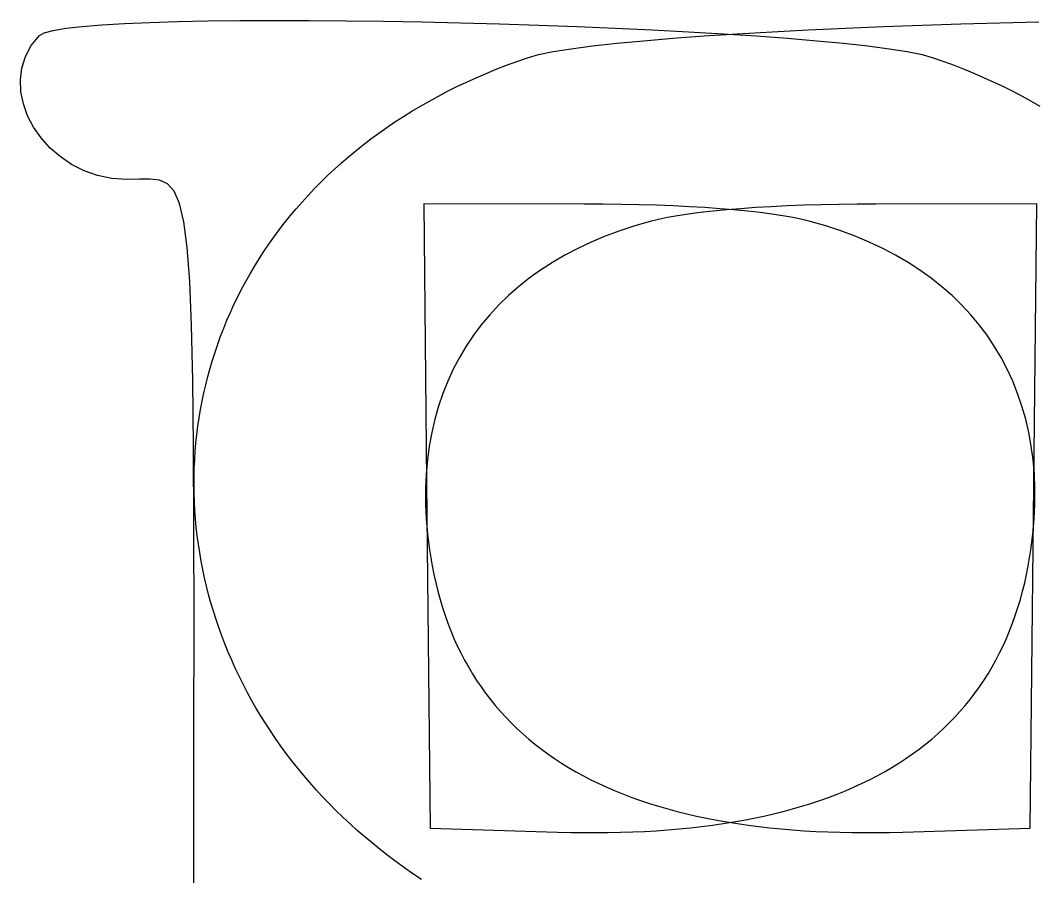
# Model space of a CAD drawing. Header units: inches. Extents: x -4 to 338, y -3 to 155.
# Drawn here: x 12.093 to 13.618, y 10.632 to 11.915 of the extents above; entities that cross this region are included whole.
import ezdxf

# ---------------------------------------------------------------- set-up
doc = ezdxf.new("R2010")
doc.units = ezdxf.units.IN
doc.layers.add('Bottom Overlay', color=54, linetype='Continuous')
doc.layers.add('Top Overlay', color=2, linetype='Continuous')

# ---------------------------------------------------------------- blocks, each defined once
blk = doc.blocks.new('IMPORTED_IMAGE_B_1')
at = {"layer": 'Bottom Overlay'}
for p, q in [((10.1122, -8.6777), (10.1679, -8.6751)), ((10.1679, -8.6751), (10.225, -8.6727)), ((10.225, -8.6727), (10.2828, -8.6706)), ((10.2828, -8.6706), (10.3412, -8.6687)), ((10.3412, -8.6687), (10.3996, -8.6671)), ((10.3996, -8.6671), (10.4577, -8.6658)), ((9.8655, -8.694), (9.9093, -8.6903)), ((9.9093, -8.6903), (9.9562, -8.6868)), ((9.9562, -8.6868), (10.0059, -8.6836)), ((10.0059, -8.6836), (10.058, -8.6805)), ((10.058, -8.6805), (10.1122, -8.6777)), ((9.7299, -8.7104), (9.7571, -8.7061)), ((9.7571, -8.7061), (9.789, -8.7019)), ((9.789, -8.7019), (9.8253, -8.6978)), ((9.8253, -8.6978), (9.8655, -8.694)), ((9.6753, -8.7251), (9.6912, -8.7195)), ((9.6912, -8.7195), (9.7078, -8.7149)), ((9.7078, -8.7149), (9.7299, -8.7104)), ((9.6294, -8.743), (9.6444, -8.7368)), ((9.6444, -8.7368), (9.6597, -8.7308)), ((9.6597, -8.7308), (9.6753, -8.7251)), ((9.6, -8.756), (9.6145, -8.7494)), ((9.6145, -8.7494), (9.6294, -8.743)), ((9.5716, -8.7698), (9.5857, -8.7628)), ((9.5857, -8.7628), (9.6, -8.756)), ((9.5443, -8.7844), (9.5578, -8.777)), ((9.5578, -8.777), (9.5716, -8.7698)), ((9.518, -8.7997), (9.531, -8.792)), ((9.531, -8.792), (9.5443, -8.7844)), ((9.4928, -8.8158), (9.5053, -8.8077)), ((9.5053, -8.8077), (9.518, -8.7997)), ((9.4685, -8.8325), (9.4805, -8.8241)), ((9.4805, -8.8241), (9.4928, -8.8158)), ((9.4453, -8.8499), (9.4568, -8.8412)), ((9.4568, -8.8412), (9.4685, -8.8325)), ((9.4231, -8.868), (9.434, -8.8589)), ((9.434, -8.8589), (9.4453, -8.8499)), ((9.4124, -8.8772), (9.4231, -8.868)), ((9.3917, -8.8962), (9.4019, -8.8866)), ((9.4019, -8.8866), (9.4124, -8.8772)), ((9.3817, -8.9059), (9.3917, -8.8962)), ((9.3626, -8.9257), (9.372, -8.9157)), ((9.372, -8.9157), (9.3817, -8.9059)), ((9.3445, -8.946), (9.3534, -8.9358)), ((9.3534, -8.9358), (9.3626, -8.9257)), ((9.3358, -8.9564), (9.3445, -8.946)), ((9.9695, -8.9495), (9.9505, -8.9516)), ((9.9897, -8.9475), (9.9695, -8.9495)), ((9.9695, -8.9495), (9.9695, -8.9495)), ((10.011, -8.9457), (9.9897, -8.9475)), ((9.9897, -8.9475), (9.9897, -8.9475)), ((10.0333, -8.9441), (10.011, -8.9457)), ((10.011, -8.9457), (10.011, -8.9457)), ((10.0566, -8.9428), (10.0333, -8.9441)), ((10.0333, -8.9441), (10.0333, -8.9441)), ((10.0809, -8.9415), (10.0566, -8.9428)), ((10.0566, -8.9428), (10.0566, -8.9428)), ((10.106, -8.9406), (10.0809, -8.9415)), ((10.0809, -8.9415), (10.0809, -8.9415)), ((10.1319, -8.9398), (10.106, -8.9406)), ((10.106, -8.9406), (10.106, -8.9406)), ((10.1585, -8.9392), (10.1319, -8.9398)), ((10.1319, -8.9398), (10.1319, -8.9398)), ((10.1858, -8.9388), (10.1585, -8.9392)), ((10.1585, -8.9392), (10.1585, -8.9392)), ((10.2137, -8.9387), (10.1858, -8.9388)), ((10.1858, -8.9388), (10.1858, -8.9388)), ((10.4547, -8.9385), (10.2137, -8.9387)), ((10.2137, -8.9387), (10.2137, -8.9387)), ((10.4499, -9.4062), (10.4547, -8.9385)), ((10.4547, -8.9385), (10.4547, -8.9385)), ((9.3273, -8.9669), (9.3358, -8.9564)), ((9.8754, -8.9648), (9.8521, -8.9715)), ((9.8876, -8.9618), (9.8754, -8.9648)), ((9.8754, -8.9648), (9.8754, -8.9648)), ((9.9012, -8.959), (9.8876, -8.9618)), ((9.8876, -8.9618), (9.8876, -8.9618)), ((9.9163, -8.9564), (9.9012, -8.959)), ((9.9012, -8.959), (9.9012, -8.959)), ((9.9327, -8.9539), (9.9163, -8.9564)), ((9.9163, -8.9564), (9.9163, -8.9564)), ((9.9505, -8.9516), (9.9327, -8.9539)), ((9.9327, -8.9539), (9.9327, -8.9539)), ((9.9505, -8.9516), (9.9505, -8.9516)), ((9.3113, -8.9882), (9.3192, -8.9775)), ((9.3192, -8.9775), (9.3273, -8.9669)), ((9.8296, -8.9789), (9.8078, -8.987)), ((9.8521, -8.9715), (9.8296, -8.9789)), ((9.8296, -8.9789), (9.8296, -8.9789)), ((9.8521, -8.9715), (9.8521, -8.9715)), ((9.3036, -8.999), (9.3113, -8.9882)), ((9.7868, -8.9958), (9.7667, -9.0052)), ((9.8078, -8.987), (9.7868, -8.9958)), ((9.7868, -8.9958), (9.7868, -8.9958)), ((9.8078, -8.987), (9.8078, -8.987)), ((9.289, -9.021), (9.2962, -9.01)), ((9.2962, -9.01), (9.3036, -8.999)), ((9.7667, -9.0052), (9.7473, -9.0154)), ((9.7667, -9.0052), (9.7667, -9.0052)), ((9.2821, -9.0322), (9.289, -9.021)), ((9.7287, -9.0262), (9.711, -9.0377)), ((9.7473, -9.0154), (9.7287, -9.0262)), ((9.7287, -9.0262), (9.7287, -9.0262)), ((9.7473, -9.0154), (9.7473, -9.0154)), ((9.2755, -9.0434), (9.2821, -9.0322)), ((9.711, -9.0377), (9.6941, -9.0498)), ((9.711, -9.0377), (9.711, -9.0377)), ((9.2629, -9.0662), (9.2691, -9.0548)), ((9.2691, -9.0548), (9.2755, -9.0434)), ((9.6941, -9.0498), (9.678, -9.0626)), ((9.6941, -9.0498), (9.6941, -9.0498)), ((9.2571, -9.0777), (9.2629, -9.0662)), ((9.678, -9.0626), (9.6628, -9.0759)), ((9.678, -9.0626), (9.678, -9.0626)), ((9.2514, -9.0893), (9.2571, -9.0777)), ((9.6628, -9.0759), (9.6484, -9.0899)), ((9.6628, -9.0759), (9.6628, -9.0759)), ((9.2409, -9.1128), (9.246, -9.101)), ((9.246, -9.101), (9.2514, -9.0893)), ((9.6484, -9.0899), (9.6348, -9.1045)), ((9.6484, -9.0899), (9.6484, -9.0899)), ((9.236, -9.1247), (9.2409, -9.1128)), ((9.6348, -9.1045), (9.6221, -9.1197)), ((9.6348, -9.1045), (9.6348, -9.1045)), ((9.2314, -9.1366), (9.236, -9.1247)), ((9.6221, -9.1197), (9.6103, -9.1354)), ((9.6221, -9.1197), (9.6221, -9.1197)), ((9.223, -9.1606), (9.2271, -9.1486)), ((9.2271, -9.1486), (9.2314, -9.1366)), ((9.6103, -9.1354), (9.5994, -9.1517)), ((9.6103, -9.1354), (9.6103, -9.1354)), ((9.2191, -9.1727), (9.223, -9.1606)), ((9.5994, -9.1517), (9.5893, -9.1686)), ((9.5994, -9.1517), (9.5994, -9.1517)), ((9.2155, -9.1849), (9.2191, -9.1727)), ((9.5893, -9.1686), (9.5801, -9.186)), ((9.5893, -9.1686), (9.5893, -9.1686)), ((9.2121, -9.1972), (9.2155, -9.1849)), ((9.5801, -9.186), (9.5718, -9.2039)), ((9.5801, -9.186), (9.5801, -9.186)), ((9.2062, -9.2218), (9.209, -9.2094)), ((9.209, -9.2094), (9.2121, -9.1972)), ((9.5718, -9.2039), (9.5645, -9.2224)), ((9.5718, -9.2039), (9.5718, -9.2039)), ((9.2036, -9.2342), (9.2062, -9.2218)), ((9.5645, -9.2224), (9.558, -9.2414)), ((9.5645, -9.2224), (9.5645, -9.2224)), ((9.2012, -9.2466), (9.2036, -9.2342)), ((9.1991, -9.259), (9.2012, -9.2466)), ((9.558, -9.2414), (9.5524, -9.2609)), ((9.558, -9.2414), (9.558, -9.2414)), ((9.1957, -9.2841), (9.1973, -9.2715)), ((9.1973, -9.2715), (9.1991, -9.259)), ((9.5524, -9.2609), (9.5478, -9.2808)), ((9.5524, -9.2609), (9.5524, -9.2609)), ((9.1944, -9.2966), (9.1957, -9.2841)), ((9.5478, -9.2808), (9.5441, -9.3013)), ((9.5478, -9.2808), (9.5478, -9.2808)), ((9.1933, -9.3092), (9.1944, -9.2966)), ((9.5441, -9.3013), (9.5413, -9.3222)), ((9.5441, -9.3013), (9.5441, -9.3013)), ((9.1925, -9.3218), (9.1933, -9.3092)), ((9.1919, -9.3344), (9.1925, -9.3218)), ((9.5413, -9.3222), (9.5395, -9.3436)), ((9.5413, -9.3222), (9.5413, -9.3222)), ((9.1915, -9.3597), (9.1916, -9.3471)), ((9.1916, -9.3471), (9.1919, -9.3344)), ((9.5395, -9.3436), (9.5386, -9.3654)), ((9.5395, -9.3436), (9.5395, -9.3436)), ((9.1917, -9.3724), (9.1915, -9.3597)), ((9.1921, -9.3851), (9.1917, -9.3724)), ((9.5386, -9.3654), (9.5386, -9.3654)), ((9.5386, -9.3654), (9.5386, -9.3877)), ((9.1928, -9.3977), (9.1921, -9.3851)), ((9.5386, -9.3877), (9.5386, -9.3877)), ((9.5386, -9.3877), (9.5397, -9.4104)), ((9.1937, -9.4104), (9.1928, -9.3977)), ((10.445, -9.874), (10.4499, -9.4062)), ((10.4499, -9.4062), (10.4499, -9.4062)), ((9.1949, -9.4231), (9.1937, -9.4104)), ((9.1963, -9.4357), (9.1949, -9.4231)), ((9.5397, -9.4104), (9.5397, -9.4104)), ((9.5397, -9.4104), (9.5417, -9.4335)), ((9.198, -9.4484), (9.1963, -9.4357)), ((9.5417, -9.4335), (9.5417, -9.4335)), ((9.5417, -9.4335), (9.5446, -9.457)), ((9.2, -9.461), (9.198, -9.4484)), ((9.2022, -9.4736), (9.2, -9.461)), ((9.5446, -9.457), (9.5446, -9.457)), ((9.5446, -9.457), (9.5486, -9.4809)), ((9.2046, -9.4862), (9.2022, -9.4736)), ((9.5486, -9.4809), (9.5486, -9.4809)), ((9.5486, -9.4809), (9.5511, -9.4938)), ((9.2073, -9.4988), (9.2046, -9.4862)), ((9.2102, -9.5113), (9.2073, -9.4988)), ((9.5511, -9.4938), (9.5511, -9.4938)), ((9.5511, -9.4938), (9.554, -9.5065)), ((9.2134, -9.5238), (9.2102, -9.5113)), ((9.554, -9.5065), (9.554, -9.5065)), ((9.554, -9.5065), (9.557, -9.519)), ((9.2169, -9.5363), (9.2134, -9.5238)), ((9.557, -9.519), (9.557, -9.519)), ((9.557, -9.519), (9.5604, -9.5313)), ((9.2206, -9.5487), (9.2169, -9.5363)), ((9.5604, -9.5313), (9.5604, -9.5313)), ((9.5604, -9.5313), (9.564, -9.5434)), ((9.564, -9.5434), (9.564, -9.5434)), ((9.564, -9.5434), (9.5679, -9.5552)), ((9.2245, -9.5611), (9.2206, -9.5487)), ((9.2287, -9.5734), (9.2245, -9.5611)), ((9.5679, -9.5552), (9.5679, -9.5552)), ((9.5679, -9.5552), (9.5721, -9.5669)), ((9.2331, -9.5857), (9.2287, -9.5734)), ((9.5721, -9.5669), (9.5721, -9.5669)), ((9.5721, -9.5669), (9.5765, -9.5783)), ((9.2378, -9.5979), (9.2331, -9.5857)), ((9.5765, -9.5783), (9.5765, -9.5783)), ((9.5765, -9.5783), (9.5812, -9.5895)), ((9.5812, -9.5895), (9.5812, -9.5895)), ((9.5812, -9.5895), (9.5862, -9.6006)), ((9.2428, -9.6101), (9.2378, -9.5979)), ((9.5862, -9.6006), (9.5862, -9.6006)), ((9.5862, -9.6006), (9.5915, -9.6114)), ((9.248, -9.6223), (9.2428, -9.6101)), ((9.2534, -9.6343), (9.248, -9.6223)), ((9.5915, -9.6114), (9.5915, -9.6114)), ((9.5915, -9.6114), (9.597, -9.622)), ((9.597, -9.622), (9.597, -9.622)), ((9.597, -9.622), (9.6028, -9.6323)), ((9.2591, -9.6463), (9.2534, -9.6343)), ((9.6028, -9.6323), (9.6028, -9.6323)), ((9.6028, -9.6323), (9.6088, -9.6425)), ((9.2651, -9.6583), (9.2591, -9.6463)), ((9.6088, -9.6425), (9.6088, -9.6425)), ((9.6088, -9.6425), (9.6152, -9.6525)), ((9.6152, -9.6525), (9.6152, -9.6525)), ((9.6152, -9.6525), (9.6218, -9.6622)), ((9.2713, -9.6701), (9.2651, -9.6583)), ((9.6218, -9.6622), (9.6218, -9.6622)), ((9.6218, -9.6622), (9.6286, -9.6717)), ((9.2777, -9.6819), (9.2713, -9.6701)), ((9.2844, -9.6936), (9.2777, -9.6819)), ((9.6286, -9.6717), (9.6286, -9.6717)), ((9.6286, -9.6717), (9.6358, -9.6811)), ((9.6358, -9.6811), (9.6358, -9.6811)), ((9.6358, -9.6811), (9.6432, -9.6902)), ((9.2913, -9.7052), (9.2844, -9.6936)), ((9.6432, -9.6902), (9.6432, -9.6902)), ((9.6432, -9.6902), (9.6509, -9.6991)), ((9.2985, -9.7168), (9.2913, -9.7052)), ((9.6509, -9.6991), (9.6509, -9.6991)), ((9.6509, -9.6991), (9.6588, -9.7078)), ((9.6588, -9.7078), (9.6588, -9.7078)), ((9.6588, -9.7078), (9.667, -9.7162)), ((9.306, -9.7282), (9.2985, -9.7168)), ((9.3137, -9.7396), (9.306, -9.7282)), ((9.667, -9.7162), (9.667, -9.7162)), ((9.667, -9.7162), (9.6755, -9.7245)), ((9.6755, -9.7245), (9.6755, -9.7245)), ((9.6755, -9.7245), (9.6843, -9.7325)), ((9.3216, -9.7508), (9.3137, -9.7396)), ((9.6843, -9.7325), (9.6843, -9.7325)), ((9.6843, -9.7325), (9.6933, -9.7404)), ((9.6933, -9.7404), (9.6933, -9.7404)), ((9.6933, -9.7404), (9.7026, -9.748)), ((9.3298, -9.762), (9.3216, -9.7508)), ((9.7026, -9.748), (9.7026, -9.748)), ((9.7026, -9.748), (9.7122, -9.7554)), ((9.7122, -9.7554), (9.7122, -9.7554)), ((9.7122, -9.7554), (9.722, -9.7626)), ((9.3382, -9.7731), (9.3298, -9.762)), ((9.3469, -9.784), (9.3382, -9.7731)), ((9.722, -9.7626), (9.722, -9.7626)), ((9.722, -9.7626), (9.7321, -9.7696)), ((9.7321, -9.7696), (9.7321, -9.7696)), ((9.7321, -9.7696), (9.7425, -9.7764)), ((9.3559, -9.7949), (9.3469, -9.784)), ((9.7425, -9.7764), (9.7425, -9.7764)), ((9.7425, -9.7764), (9.7531, -9.7829)), ((9.7531, -9.7829), (9.7531, -9.7829)), ((9.7531, -9.7829), (9.764, -9.7893)), ((9.764, -9.7893), (9.764, -9.7893)), ((9.764, -9.7893), (9.7752, -9.7954)), ((9.365, -9.8056), (9.3559, -9.7949)), ((9.7752, -9.7954), (9.7752, -9.7954)), ((9.7752, -9.7954), (9.7866, -9.8013)), ((9.7866, -9.8013), (9.7866, -9.8013)), ((9.7866, -9.8013), (9.7983, -9.807)), ((9.3745, -9.8162), (9.365, -9.8056)), ((9.3842, -9.8267), (9.3745, -9.8162)), ((9.7983, -9.807), (9.7983, -9.807)), ((9.7983, -9.807), (9.8103, -9.8125)), ((9.8103, -9.8125), (9.8103, -9.8125)), ((9.8103, -9.8125), (9.8226, -9.8178)), ((9.8226, -9.8178), (9.8226, -9.8178)), ((9.8226, -9.8178), (9.8351, -9.8229)), ((9.3941, -9.8371), (9.3842, -9.8267)), ((9.8351, -9.8229), (9.8351, -9.8229)), ((9.8351, -9.8229), (9.8479, -9.8277)), ((9.8479, -9.8277), (9.8479, -9.8277)), ((9.8479, -9.8277), (9.8609, -9.8324)), ((9.8609, -9.8324), (9.8609, -9.8324)), ((9.8609, -9.8324), (9.8742, -9.8368)), ((9.4043, -9.8474), (9.3941, -9.8371)), ((9.4147, -9.8575), (9.4043, -9.8474)), ((9.8742, -9.8368), (9.8742, -9.8368)), ((9.8742, -9.8368), (9.8878, -9.841)), ((9.8878, -9.841), (9.8878, -9.841)), ((9.8878, -9.841), (9.9017, -9.845)), ((9.9017, -9.845), (9.9017, -9.845)), ((9.9017, -9.845), (9.9158, -9.8488)), ((9.9158, -9.8488), (9.9158, -9.8488)), ((9.9158, -9.8488), (9.9302, -9.8524)), ((9.4254, -9.8675), (9.4147, -9.8575)), ((9.9302, -9.8524), (9.9302, -9.8524)), ((9.9302, -9.8524), (9.9448, -9.8558)), ((9.9448, -9.8558), (9.9448, -9.8558)), ((9.9448, -9.8558), (9.9598, -9.8589)), ((9.9598, -9.8589), (9.9598, -9.8589)), ((9.9598, -9.8589), (9.975, -9.8618)), ((9.975, -9.8618), (9.975, -9.8618)), ((9.975, -9.8618), (9.9904, -9.8646)), ((9.9904, -9.8646), (9.9904, -9.8646)), ((9.9904, -9.8646), (10.0061, -9.8671)), ((9.4363, -9.8773), (9.4254, -9.8675)), ((9.4475, -9.887), (9.4363, -9.8773)), ((10.0061, -9.8671), (10.0061, -9.8671)), ((10.0061, -9.8671), (10.0221, -9.8694)), ((10.0221, -9.8694), (10.0221, -9.8694)), ((10.0221, -9.8694), (10.0384, -9.8715)), ((10.0384, -9.8715), (10.0384, -9.8715)), ((10.0384, -9.8715), (10.0549, -9.8733)), ((10.0549, -9.8733), (10.0549, -9.8733)), ((10.0549, -9.8733), (10.0717, -9.875)), ((10.0717, -9.875), (10.0717, -9.875)), ((10.0717, -9.875), (10.0888, -9.8764)), ((10.0888, -9.8764), (10.0888, -9.8764)), ((10.0888, -9.8764), (10.1061, -9.8777)), ((10.1061, -9.8777), (10.1061, -9.8777)), ((10.1061, -9.8777), (10.1237, -9.8787)), ((10.1237, -9.8787), (10.1237, -9.8787)), ((10.1237, -9.8787), (10.1415, -9.8795)), ((10.1415, -9.8795), (10.1415, -9.8795)), ((10.1415, -9.8795), (10.1597, -9.88)), ((10.1597, -9.88), (10.1597, -9.88)), ((10.1597, -9.88), (10.1781, -9.8804)), ((10.1781, -9.8804), (10.1781, -9.8804)), ((10.1781, -9.8804), (10.1967, -9.8806)), ((10.1967, -9.8806), (10.2156, -9.8805)), ((10.1967, -9.8806), (10.1967, -9.8806)), ((10.2156, -9.8805), (10.2348, -9.8802)), ((10.2156, -9.8805), (10.2156, -9.8805)), ((10.2348, -9.8802), (10.2543, -9.8798)), ((10.2348, -9.8802), (10.2348, -9.8802)), ((10.2543, -9.8798), (10.445, -9.874)), ((10.2543, -9.8798), (10.2543, -9.8798)), ((10.445, -9.874), (10.445, -9.874)), ((9.4589, -9.8966), (9.4475, -9.887)), ((9.4706, -9.906), (9.4589, -9.8966)), ((9.4825, -9.9153), (9.4706, -9.906)), ((9.4947, -9.9244), (9.4825, -9.9153)), ((9.5071, -9.9334), (9.4947, -9.9244)), ((9.5197, -9.9422), (9.5071, -9.9334)), ((9.5327, -9.9508), (9.5197, -9.9422))]:
    blk.add_line(p, q, dxfattribs=at)
blk = doc.blocks.new('IMPORTED_IMAGE_B_2')
at = {"layer": 'Top Overlay'}
for p, q in [((8.9804, -8.6785), (8.9995, -8.6753)), ((8.9995, -8.6753), (9.0239, -8.6725)), ((9.0239, -8.6725), (9.0532, -8.6701)), ((9.0532, -8.6701), (9.0871, -8.6681)), ((9.0871, -8.6681), (9.1251, -8.6665)), ((9.1251, -8.6665), (9.1669, -8.6652)), ((9.1669, -8.6652), (9.2121, -8.6643)), ((9.2121, -8.6643), (9.2603, -8.6637)), ((9.2603, -8.6637), (9.3112, -8.6635)), ((9.3112, -8.6635), (9.3642, -8.6636)), ((9.3642, -8.6636), (9.4191, -8.664)), ((9.4191, -8.664), (9.4755, -8.6648)), ((9.4755, -8.6648), (9.5329, -8.6658)), ((9.5329, -8.6658), (9.591, -8.6671)), ((9.591, -8.6671), (9.6495, -8.6687)), ((9.6495, -8.6687), (9.7078, -8.6706)), ((9.7078, -8.6706), (9.7657, -8.6727)), ((9.7657, -8.6727), (9.8227, -8.6751)), ((9.8227, -8.6751), (9.8784, -8.6777)), ((8.9474, -8.7014), (8.9597, -8.6861)), ((8.9597, -8.6861), (8.967, -8.6821)), ((8.967, -8.6821), (8.9804, -8.6785)), ((9.8784, -8.6777), (9.9326, -8.6805)), ((9.9326, -8.6805), (9.9847, -8.6836)), ((9.9847, -8.6836), (10.0344, -8.6868)), ((10.0344, -8.6868), (10.0814, -8.6903)), ((10.0814, -8.6903), (10.1251, -8.694)), ((8.9387, -8.7178), (8.9474, -8.7014)), ((10.1251, -8.694), (10.1653, -8.6978)), ((10.1653, -8.6978), (10.2016, -8.7019)), ((10.2016, -8.7019), (10.2335, -8.7061)), ((10.2335, -8.7061), (10.2607, -8.7104)), ((8.9333, -8.735), (8.9387, -8.7178)), ((10.2607, -8.7104), (10.2828, -8.7149)), ((10.2828, -8.7149), (10.2994, -8.7195)), ((10.2994, -8.7195), (10.3153, -8.7251)), ((8.9312, -8.7528), (8.9333, -8.735)), ((10.3153, -8.7251), (10.3309, -8.7308)), ((10.3309, -8.7308), (10.3462, -8.7368)), ((10.3462, -8.7368), (10.3613, -8.743)), ((8.932, -8.7708), (8.9312, -8.7528)), ((10.3613, -8.743), (10.3761, -8.7494)), ((10.3761, -8.7494), (10.3906, -8.756)), ((10.3906, -8.756), (10.4049, -8.7628)), ((10.4049, -8.7628), (10.419, -8.7698)), ((8.9357, -8.7887), (8.932, -8.7708)), ((10.419, -8.7698), (10.4328, -8.777)), ((10.4328, -8.777), (10.4463, -8.7844)), ((8.9421, -8.8064), (8.9357, -8.7887)), ((10.4463, -8.7844), (10.4596, -8.792)), ((8.951, -8.8234), (8.9421, -8.8064)), ((8.9622, -8.8395), (8.951, -8.8234)), ((8.9756, -8.8543), (8.9622, -8.8395)), ((8.9909, -8.8677), (8.9756, -8.8543)), ((9.008, -8.8793), (8.9909, -8.8677)), ((9.0267, -8.8889), (9.008, -8.8793)), ((9.0469, -8.8961), (9.0267, -8.8889)), ((9.0683, -8.9006), (9.0469, -8.8961)), ((9.0908, -8.9021), (9.0683, -8.9006)), ((9.1096, -8.9016), (9.0908, -8.9021)), ((9.126, -8.9013), (9.1096, -8.9016)), ((9.14, -8.903), (9.126, -8.9013)), ((9.1518, -8.9084), (9.14, -8.903)), ((9.1617, -8.9194), (9.1518, -8.9084)), ((9.1698, -8.9377), (9.1617, -8.9194)), ((9.1763, -8.9652), (9.1698, -8.9377)), ((9.7769, -8.9387), (9.5359, -8.9385)), ((9.5359, -8.9385), (9.5359, -8.9385)), ((9.5359, -8.9385), (9.5407, -9.4062)), ((9.8048, -8.9388), (9.7769, -8.9387)), ((9.7769, -8.9387), (9.7769, -8.9387)), ((9.8321, -8.9392), (9.8048, -8.9388)), ((9.8048, -8.9388), (9.8048, -8.9388)), ((9.8587, -8.9398), (9.8321, -8.9392)), ((9.8321, -8.9392), (9.8321, -8.9392)), ((9.8846, -8.9406), (9.8587, -8.9398)), ((9.8587, -8.9398), (9.8587, -8.9398)), ((9.9097, -8.9415), (9.8846, -8.9406)), ((9.8846, -8.9406), (9.8846, -8.9406)), ((9.934, -8.9428), (9.9097, -8.9415)), ((9.9097, -8.9415), (9.9097, -8.9415)), ((9.9573, -8.9441), (9.934, -8.9428)), ((9.934, -8.9428), (9.934, -8.9428)), ((9.9797, -8.9457), (9.9573, -8.9441)), ((9.9573, -8.9441), (9.9573, -8.9441)), ((10.0009, -8.9475), (9.9797, -8.9457)), ((9.9797, -8.9457), (9.9797, -8.9457)), ((10.0211, -8.9495), (10.0009, -8.9475)), ((10.0009, -8.9475), (10.0009, -8.9475)), ((10.0401, -8.9516), (10.0211, -8.9495)), ((10.0211, -8.9495), (10.0211, -8.9495)), ((9.1813, -9.0037), (9.1763, -8.9652)), ((10.0579, -8.9539), (10.0401, -8.9516)), ((10.0401, -8.9516), (10.0401, -8.9516)), ((10.0743, -8.9564), (10.0579, -8.9539)), ((10.0579, -8.9539), (10.0579, -8.9539)), ((10.0894, -8.959), (10.0743, -8.9564)), ((10.0743, -8.9564), (10.0743, -8.9564)), ((10.103, -8.9618), (10.0894, -8.959)), ((10.0894, -8.959), (10.0894, -8.959)), ((10.1152, -8.9648), (10.103, -8.9618)), ((10.103, -8.9618), (10.103, -8.9618)), ((10.1385, -8.9715), (10.1152, -8.9648)), ((10.1152, -8.9648), (10.1152, -8.9648)), ((10.1611, -8.9789), (10.1385, -8.9715)), ((10.1385, -8.9715), (10.1385, -8.9715)), ((10.1828, -8.987), (10.1611, -8.9789)), ((10.1611, -8.9789), (10.1611, -8.9789)), ((10.2038, -8.9958), (10.1828, -8.987)), ((10.1828, -8.987), (10.1828, -8.987)), ((10.224, -9.0052), (10.2038, -8.9958)), ((10.2038, -8.9958), (10.2038, -8.9958)), ((9.1851, -9.0548), (9.1813, -9.0037)), ((10.2433, -9.0154), (10.224, -9.0052)), ((10.224, -9.0052), (10.224, -9.0052)), ((10.2619, -9.0262), (10.2433, -9.0154)), ((10.2433, -9.0154), (10.2433, -9.0154)), ((10.2796, -9.0377), (10.2619, -9.0262)), ((10.2619, -9.0262), (10.2619, -9.0262)), ((10.2965, -9.0498), (10.2796, -9.0377)), ((10.2796, -9.0377), (10.2796, -9.0377)), ((9.1879, -9.1206), (9.1851, -9.0548)), ((10.3126, -9.0626), (10.2965, -9.0498)), ((10.2965, -9.0498), (10.2965, -9.0498)), ((10.3278, -9.0759), (10.3126, -9.0626)), ((10.3126, -9.0626), (10.3126, -9.0626)), ((10.3422, -9.0899), (10.3278, -9.0759)), ((10.3278, -9.0759), (10.3278, -9.0759)), ((10.3558, -9.1045), (10.3422, -9.0899)), ((10.3422, -9.0899), (10.3422, -9.0899)), ((10.3685, -9.1197), (10.3558, -9.1045)), ((10.3558, -9.1045), (10.3558, -9.1045)), ((9.1897, -9.2026), (9.1879, -9.1206)), ((10.3803, -9.1354), (10.3685, -9.1197)), ((10.3685, -9.1197), (10.3685, -9.1197)), ((10.3912, -9.1517), (10.3803, -9.1354)), ((10.3803, -9.1354), (10.3803, -9.1354)), ((10.4013, -9.1686), (10.3912, -9.1517)), ((10.3912, -9.1517), (10.3912, -9.1517)), ((10.4105, -9.186), (10.4013, -9.1686)), ((10.4013, -9.1686), (10.4013, -9.1686)), ((10.4188, -9.2039), (10.4105, -9.186)), ((10.4105, -9.186), (10.4105, -9.186)), ((9.1908, -9.3028), (9.1897, -9.2026)), ((10.4262, -9.2224), (10.4188, -9.2039)), ((10.4188, -9.2039), (10.4188, -9.2039)), ((10.4326, -9.2414), (10.4262, -9.2224)), ((10.4262, -9.2224), (10.4262, -9.2224)), ((10.4382, -9.2609), (10.4326, -9.2414)), ((10.4326, -9.2414), (10.4326, -9.2414)), ((10.4428, -9.2808), (10.4382, -9.2609)), ((10.4382, -9.2609), (10.4382, -9.2609)), ((10.4465, -9.3013), (10.4428, -9.2808)), ((10.4428, -9.2808), (10.4428, -9.2808)), ((10.4493, -9.3222), (10.4465, -9.3013)), ((10.4465, -9.3013), (10.4465, -9.3013)), ((9.1913, -9.4229), (9.1908, -9.3028)), ((10.4512, -9.3436), (10.4493, -9.3222)), ((10.4493, -9.3222), (10.4493, -9.3222)), ((10.452, -9.3654), (10.4512, -9.3436)), ((10.4512, -9.3436), (10.4512, -9.3436)), ((10.452, -9.3877), (10.452, -9.3654)), ((10.452, -9.3654), (10.452, -9.3654)), ((10.451, -9.4104), (10.452, -9.3877)), ((10.452, -9.3877), (10.452, -9.3877)), ((9.5407, -9.4062), (9.5407, -9.4062)), ((9.5407, -9.4062), (9.5456, -9.874)), ((9.1915, -9.5646), (9.1913, -9.4229)), ((10.449, -9.4335), (10.451, -9.4104)), ((10.451, -9.4104), (10.451, -9.4104)), ((10.446, -9.457), (10.449, -9.4335)), ((10.449, -9.4335), (10.449, -9.4335)), ((10.442, -9.4809), (10.446, -9.457)), ((10.446, -9.457), (10.446, -9.457)), ((10.4395, -9.4938), (10.442, -9.4809)), ((10.442, -9.4809), (10.442, -9.4809)), ((10.4367, -9.5065), (10.4395, -9.4938)), ((10.4395, -9.4938), (10.4395, -9.4938)), ((10.4336, -9.519), (10.4367, -9.5065)), ((10.4367, -9.5065), (10.4367, -9.5065)), ((10.4302, -9.5313), (10.4336, -9.519)), ((10.4336, -9.519), (10.4336, -9.519)), ((10.4227, -9.5552), (10.4266, -9.5434)), ((10.4266, -9.5434), (10.4302, -9.5313)), ((10.4266, -9.5434), (10.4266, -9.5434)), ((10.4302, -9.5313), (10.4302, -9.5313)), ((10.4185, -9.5669), (10.4227, -9.5552)), ((10.4227, -9.5552), (10.4227, -9.5552)), ((9.1914, -9.7299), (9.1915, -9.5646)), ((10.4141, -9.5783), (10.4185, -9.5669)), ((10.4185, -9.5669), (10.4185, -9.5669)), ((10.4044, -9.6006), (10.4094, -9.5895)), ((10.4094, -9.5895), (10.4141, -9.5783)), ((10.4094, -9.5895), (10.4094, -9.5895)), ((10.4141, -9.5783), (10.4141, -9.5783)), ((10.3991, -9.6114), (10.4044, -9.6006)), ((10.4044, -9.6006), (10.4044, -9.6006)), ((10.3878, -9.6323), (10.3936, -9.622)), ((10.3936, -9.622), (10.3991, -9.6114)), ((10.3936, -9.622), (10.3936, -9.622)), ((10.3991, -9.6114), (10.3991, -9.6114)), ((10.3818, -9.6425), (10.3878, -9.6323)), ((10.3878, -9.6323), (10.3878, -9.6323)), ((10.3688, -9.6622), (10.3754, -9.6525)), ((10.3754, -9.6525), (10.3818, -9.6425)), ((10.3754, -9.6525), (10.3754, -9.6525)), ((10.3818, -9.6425), (10.3818, -9.6425)), ((10.362, -9.6717), (10.3688, -9.6622)), ((10.3688, -9.6622), (10.3688, -9.6622)), ((10.3474, -9.6902), (10.3548, -9.6811)), ((10.3548, -9.6811), (10.362, -9.6717)), ((10.3548, -9.6811), (10.3548, -9.6811)), ((10.362, -9.6717), (10.362, -9.6717)), ((10.3397, -9.6991), (10.3474, -9.6902)), ((10.3474, -9.6902), (10.3474, -9.6902)), ((10.3236, -9.7162), (10.3318, -9.7078)), ((10.3318, -9.7078), (10.3397, -9.6991)), ((10.3318, -9.7078), (10.3318, -9.7078)), ((10.3397, -9.6991), (10.3397, -9.6991)), ((10.3063, -9.7325), (10.3151, -9.7245)), ((10.3151, -9.7245), (10.3236, -9.7162)), ((10.3151, -9.7245), (10.3151, -9.7245)), ((10.3236, -9.7162), (10.3236, -9.7162)), ((9.1914, -9.9205), (9.1914, -9.7299)), ((10.288, -9.748), (10.2973, -9.7404)), ((10.2973, -9.7404), (10.3063, -9.7325)), ((10.2973, -9.7404), (10.2973, -9.7404)), ((10.3063, -9.7325), (10.3063, -9.7325)), ((10.2686, -9.7626), (10.2785, -9.7554)), ((10.2785, -9.7554), (10.288, -9.748)), ((10.2785, -9.7554), (10.2785, -9.7554)), ((10.288, -9.748), (10.288, -9.748)), ((10.2482, -9.7764), (10.2585, -9.7696)), ((10.2585, -9.7696), (10.2686, -9.7626)), ((10.2585, -9.7696), (10.2585, -9.7696)), ((10.2686, -9.7626), (10.2686, -9.7626)), ((10.2154, -9.7954), (10.2266, -9.7893)), ((10.2266, -9.7893), (10.2375, -9.7829)), ((10.2266, -9.7893), (10.2266, -9.7893)), ((10.2375, -9.7829), (10.2482, -9.7764)), ((10.2375, -9.7829), (10.2375, -9.7829)), ((10.2482, -9.7764), (10.2482, -9.7764)), ((10.1923, -9.807), (10.204, -9.8013)), ((10.204, -9.8013), (10.2154, -9.7954)), ((10.204, -9.8013), (10.204, -9.8013)), ((10.2154, -9.7954), (10.2154, -9.7954)), ((10.1555, -9.8229), (10.168, -9.8178)), ((10.168, -9.8178), (10.1803, -9.8125)), ((10.168, -9.8178), (10.168, -9.8178)), ((10.1803, -9.8125), (10.1923, -9.807)), ((10.1803, -9.8125), (10.1803, -9.8125)), ((10.1923, -9.807), (10.1923, -9.807)), ((10.1164, -9.8368), (10.1297, -9.8324)), ((10.1297, -9.8324), (10.1428, -9.8277)), ((10.1297, -9.8324), (10.1297, -9.8324)), ((10.1428, -9.8277), (10.1555, -9.8229)), ((10.1428, -9.8277), (10.1428, -9.8277)), ((10.1555, -9.8229), (10.1555, -9.8229)), ((10.0604, -9.8524), (10.0748, -9.8488)), ((10.0748, -9.8488), (10.0889, -9.845)), ((10.0748, -9.8488), (10.0748, -9.8488)), ((10.0889, -9.845), (10.1028, -9.841)), ((10.0889, -9.845), (10.0889, -9.845)), ((10.1028, -9.841), (10.1164, -9.8368)), ((10.1028, -9.841), (10.1028, -9.841)), ((10.1164, -9.8368), (10.1164, -9.8368)), ((9.9845, -9.8671), (10.0002, -9.8646)), ((10.0002, -9.8646), (10.0157, -9.8618)), ((10.0002, -9.8646), (10.0002, -9.8646)), ((10.0157, -9.8618), (10.0308, -9.8589)), ((10.0157, -9.8618), (10.0157, -9.8618)), ((10.0308, -9.8589), (10.0458, -9.8558)), ((10.0308, -9.8589), (10.0308, -9.8589)), ((10.0458, -9.8558), (10.0604, -9.8524)), ((10.0458, -9.8558), (10.0458, -9.8558)), ((10.0604, -9.8524), (10.0604, -9.8524)), ((9.5456, -9.874), (9.5456, -9.874)), ((9.5456, -9.874), (9.7363, -9.8798)), ((9.7363, -9.8798), (9.7363, -9.8798)), ((9.7363, -9.8798), (9.7558, -9.8802)), ((9.7558, -9.8802), (9.7558, -9.8802)), ((9.7558, -9.8802), (9.775, -9.8805)), ((9.775, -9.8805), (9.775, -9.8805)), ((9.775, -9.8805), (9.7939, -9.8806)), ((9.7939, -9.8806), (9.8125, -9.8804)), ((9.7939, -9.8806), (9.7939, -9.8806)), ((9.8125, -9.8804), (9.8309, -9.88)), ((9.8125, -9.8804), (9.8125, -9.8804)), ((9.8309, -9.88), (9.8491, -9.8795)), ((9.8309, -9.88), (9.8309, -9.88)), ((9.8491, -9.8795), (9.8669, -9.8787)), ((9.8491, -9.8795), (9.8491, -9.8795)), ((9.8669, -9.8787), (9.8845, -9.8777)), ((9.8669, -9.8787), (9.8669, -9.8787)), ((9.8845, -9.8777), (9.9018, -9.8764)), ((9.8845, -9.8777), (9.8845, -9.8777)), ((9.9018, -9.8764), (9.9189, -9.875)), ((9.9018, -9.8764), (9.9018, -9.8764)), ((9.9189, -9.875), (9.9357, -9.8733)), ((9.9189, -9.875), (9.9189, -9.875)), ((9.9357, -9.8733), (9.9522, -9.8715)), ((9.9357, -9.8733), (9.9357, -9.8733)), ((9.9522, -9.8715), (9.9685, -9.8694)), ((9.9522, -9.8715), (9.9522, -9.8715)), ((9.9685, -9.8694), (9.9845, -9.8671)), ((9.9685, -9.8694), (9.9685, -9.8694)), ((9.9845, -9.8671), (9.9845, -9.8671)), ((9.1914, -10.9168), (9.1914, -9.9205))]:
    blk.add_line(p, q, dxfattribs=at)

msp = doc.modelspace()

# ---------------------------------------------------------------- block references
for name in ['IMPORTED_IMAGE_B_1', 'IMPORTED_IMAGE_B_2']:
    msp.add_blockref(name, (3.1621, 20.5787))

doc.saveas('drawing.dxf')
